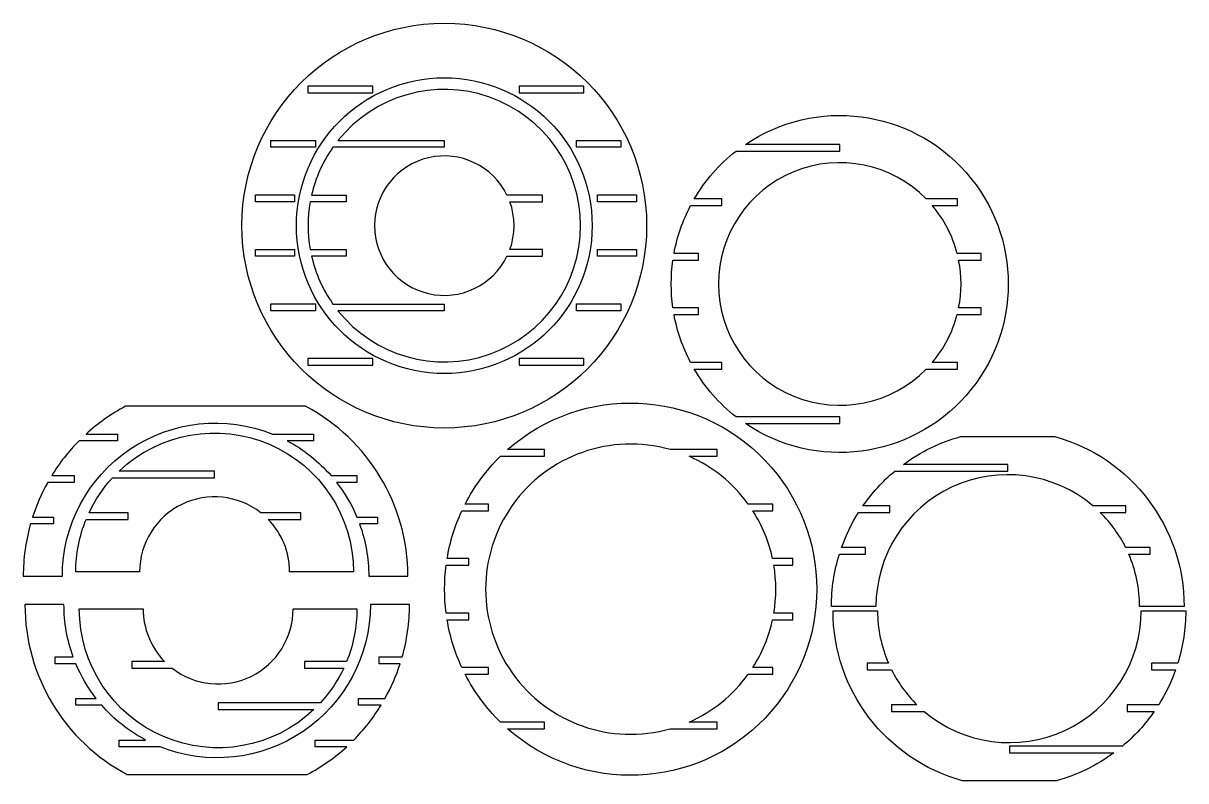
# Model space of a CAD drawing. Header units: centimetres. Extents: x -114.8 to -70, y -24.6 to 4.6.
import ezdxf

# ---------------------------------------------------------------- set-up
doc = ezdxf.new("R2010")
doc.units = ezdxf.units.CM

msp = doc.modelspace()

# ---------------------------------------------------------------- linework, layer by layer
for points in [[(-101.348, 1.914), (-101.348, 2.174), (-103.849, 2.174), (-103.849, 1.914)], [(-93.21, 2.174), (-95.71, 2.174), (-95.71, 1.914), (-93.21, 1.914)], [(-105.278, 0.074), (-103.56, 0.074), (-103.56, -0.186), (-105.278, -0.186)], [(-93.498, 0.074), (-91.781, 0.074), (-91.781, -0.186), (-93.498, -0.186)], [(-105.875, -2.286), (-105.875, -2.026), (-104.368, -2.026), (-104.368, -2.286)], [(-92.691, -2.286), (-92.691, -2.026), (-91.184, -2.026), (-91.184, -2.286)], [(-105.875, -4.386), (-105.875, -4.126), (-104.368, -4.126), (-104.368, -4.386)], [(-92.691, -4.386), (-92.691, -4.126), (-91.184, -4.126), (-91.184, -4.386)], [(-105.278, -6.226), (-103.56, -6.226), (-103.56, -6.486), (-105.278, -6.486)], [(-93.498, -6.226), (-91.781, -6.226), (-91.781, -6.486), (-93.498, -6.486)], [(-101.348, -8.586), (-101.348, -8.326), (-103.849, -8.326), (-103.849, -8.586)], [(-93.21, -8.326), (-95.71, -8.326), (-95.71, -8.586), (-93.21, -8.586)]]:
    msp.add_lwpolyline(points, close=True)
for points in [[(-98.592, -0.188), (-102.887, -0.188, 0.096849), (-103.708, -2.028), (-102.373, -2.028), (-102.373, -2.288), (-103.761, -2.288, 0.088301), (-103.761, -4.128), (-102.373, -4.128), (-102.373, -4.388), (-103.708, -4.388, 0.096849), (-102.887, -6.228), (-98.592, -6.228), (-98.592, -6.488), (-102.691, -6.488, 2.850426), (-102.691, 0.072), (-98.592, 0.072)], [(-89.1, -2.436), (-87.894, -2.436), (-87.894, -2.176), (-88.956, -2.176, -0.094942), (-87.346, -0.336), (-83.349, -0.336), (-83.349, -0.076), (-86.988, -0.076, -1.883698), (-86.988, -10.836), (-83.349, -10.836), (-83.349, -10.576), (-87.346, -10.576, -0.094942), (-88.956, -8.736), (-87.894, -8.736), (-87.894, -8.476), (-89.1, -8.476, -0.075368), (-89.736, -6.636), (-88.796, -6.636), (-88.796, -6.376), (-89.779, -6.376, -0.07118), (-89.779, -4.536), (-88.796, -4.536), (-88.796, -4.276), (-89.736, -4.276, -0.075368)], [(-94.811, -2.288), (-94.811, -2.028), (-96.177, -2.028, 4.324753), (-96.177, -4.388), (-94.811, -4.388), (-94.811, -4.128), (-96.066, -4.128, 0.176458), (-96.066, -2.288)], [(-79.781, -2.436), (-78.804, -2.436), (-78.804, -2.176), (-80.019, -2.176, 2.440692), (-80.019, -8.736), (-78.804, -8.736), (-78.804, -8.476), (-79.781, -8.476, 0.112266), (-78.826, -6.636), (-77.903, -6.636), (-77.903, -6.376), (-78.766, -6.376, 0.099374), (-78.766, -4.536), (-77.903, -4.536), (-77.903, -4.276), (-78.826, -4.276, 0.112266)], [(-105.208, -11.241), (-103.629, -11.241), (-103.629, -11.501), (-104.647, -11.501, -0.092086), (-102.957, -12.841), (-101.963, -12.841), (-101.963, -13.101), (-102.743, -13.101, -0.065958), (-101.962, -14.441), (-101.164, -14.441), (-101.164, -14.701), (-101.86, -14.701, -0.087496), (-101.504, -16.721), (-99.997, -16.721, 0.277797), (-103.941, -10.17), (-110.878, -10.17, 0.063036), (-112.4, -11.241), (-111.19, -11.241), (-111.19, -11.501), (-112.672, -11.501, 0.057675), (-113.725, -12.841), (-112.856, -12.841), (-112.856, -13.101), (-113.877, -13.101, 0.049431), (-114.462, -14.441), (-113.654, -14.441), (-113.654, -14.701), (-114.541, -14.701, 0.069113), (-114.822, -16.721), (-113.315, -16.721, -0.531073)], [(-97.914, -14.198), (-96.89, -14.198), (-96.89, -13.938), (-97.787, -13.938, -0.080153), (-96.431, -12.098), (-94.735, -12.098), (-94.735, -11.838), (-96.152, -11.838, -2.21535), (-96.152, -22.598), (-94.735, -22.598), (-94.735, -22.338), (-96.431, -22.338, -0.080153), (-97.787, -20.498), (-96.89, -20.498), (-96.89, -20.238), (-97.914, -20.238, -0.067425), (-98.483, -18.398), (-97.652, -18.398), (-97.652, -18.138), (-98.521, -18.138, -0.06439), (-98.521, -16.298), (-97.652, -16.298), (-97.652, -16.038), (-98.483, -16.038, -0.067425)], [(-112.285, -14.27, -0.075877), (-111.385, -12.93), (-107.445, -12.93), (-107.445, -12.67), (-111.129, -12.67, -0.658829), (-102.095, -16.55), (-104.555, -16.55, 0.195867), (-105.377, -14.53), (-104.117, -14.53), (-104.117, -14.27), (-105.668, -14.27, 0.624476), (-110.336, -16.55), (-112.795, -16.55, -0.097095), (-112.399, -14.53), (-110.774, -14.53), (-110.774, -14.27)], [(-85.89, -16.298), (-85.162, -16.298), (-85.162, -16.038), (-85.94, -16.038, 0.089696), (-86.7, -14.198), (-85.924, -14.198), (-85.924, -13.938), (-86.877, -13.938, 0.133267), (-89.156, -12.098), (-88.079, -12.098), (-88.079, -11.838), (-89.885, -11.837, 1.32193), (-89.886, -22.6), (-88.079, -22.598), (-88.079, -22.338), (-89.156, -22.338, 0.133267), (-86.877, -20.498), (-85.924, -20.498), (-85.924, -20.238), (-86.7, -20.238, 0.089696), (-85.94, -18.398), (-85.162, -18.398), (-85.162, -18.138), (-85.89, -18.138, 0.082812)], [(-71.389, -15.607), (-72.331, -15.607, 0.082095), (-73.306, -14.267), (-72.327, -14.267), (-72.327, -14.007), (-73.591, -14.007, 0.638393), (-81.953, -17.887), (-83.67, -17.887, -0.075568), (-83.363, -15.867), (-82.355, -15.867), (-82.355, -15.607), (-83.276, -15.607, -0.054939), (-82.626, -14.267), (-81.417, -14.267), (-81.417, -14.007), (-82.454, -14.007, -0.06712), (-81.227, -12.667), (-76.872, -12.667), (-76.872, -12.407), (-80.895, -12.407, -0.090917), (-78.689, -11.336), (-75.055, -11.336, -0.337006), (-70.074, -17.887), (-71.791, -17.887, 0.10257), (-72.21, -15.867), (-71.389, -15.867)], [(-109.547, -23.291), (-111.127, -23.291), (-111.127, -23.031), (-110.108, -23.031, -0.092086), (-111.798, -21.691), (-112.793, -21.691), (-112.793, -21.431), (-112.012, -21.431, -0.065958), (-112.794, -20.091), (-113.591, -20.091), (-113.591, -19.831), (-112.895, -19.831, -0.087496), (-113.251, -17.811), (-114.758, -17.811, 0.277797), (-110.814, -24.362), (-103.877, -24.362, 0.063036), (-102.355, -23.291), (-103.565, -23.291), (-103.565, -23.031), (-102.083, -23.031, 0.057675), (-101.03, -21.691), (-101.899, -21.691), (-101.899, -21.431), (-100.878, -21.431, 0.049431), (-100.293, -20.091), (-101.101, -20.091), (-101.101, -19.831), (-100.214, -19.831, 0.069113), (-99.934, -17.811), (-101.44, -17.811, -0.531073)], [(-102.47, -20.261, -0.075877), (-103.37, -21.601), (-107.31, -21.601), (-107.31, -21.861), (-103.626, -21.861, -0.658829), (-112.66, -17.981), (-110.2, -17.981, 0.195867), (-109.378, -20.001), (-110.638, -20.001), (-110.638, -20.261), (-109.087, -20.261, 0.624476), (-104.419, -17.981), (-101.96, -17.981, -0.097095), (-102.356, -20.001), (-103.982, -20.001), (-103.982, -20.261)], [(-82.293, -20.33), (-81.351, -20.33, 0.082095), (-80.376, -21.67), (-81.356, -21.67), (-81.356, -21.93), (-80.091, -21.93, 0.638393), (-71.729, -18.05), (-70.012, -18.05, -0.075568), (-70.319, -20.07), (-71.328, -20.07), (-71.328, -20.33), (-70.406, -20.33, -0.054939), (-71.056, -21.67), (-72.265, -21.67), (-72.265, -21.93), (-71.228, -21.93, -0.06712), (-72.456, -23.27), (-76.811, -23.27), (-76.811, -23.53), (-72.788, -23.53, -0.090917), (-74.993, -24.601), (-78.628, -24.601, -0.337006), (-83.609, -18.05), (-81.892, -18.05, 0.10257), (-81.473, -20.07), (-82.293, -20.07)]]:
    msp.add_lwpolyline(points, format="xyb", close=True)
for radius in [7.8, 5.7]:
    msp.add_circle((-98.592, -3.208), radius)

doc.saveas('drawing.dxf')
